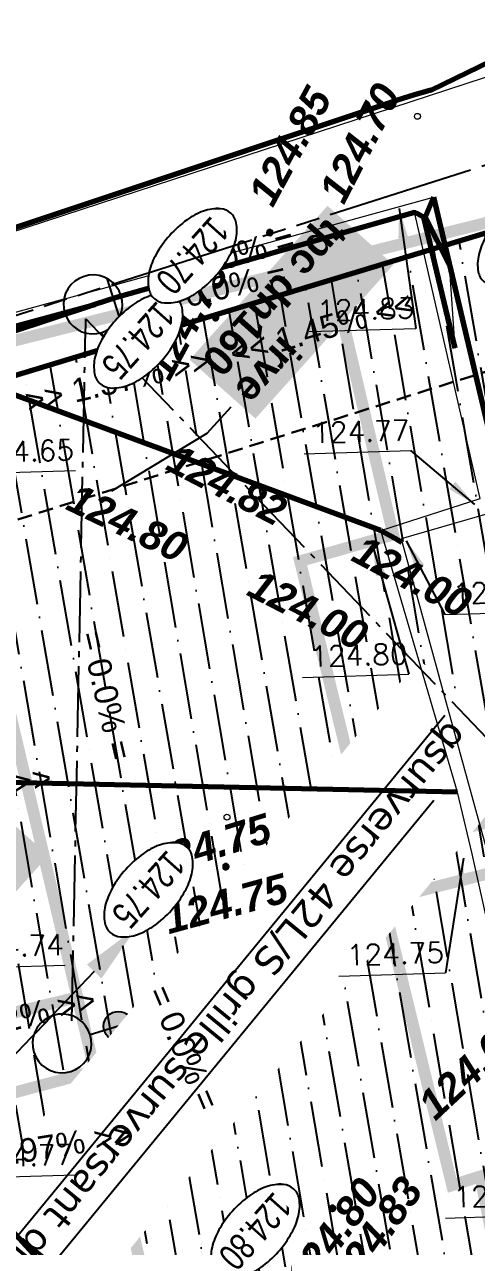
# Model space of a CAD drawing. Header units: metres. Extents: x -2858 to 512, y -1995 to 1252.
# Drawn here: x -1173.79 to -1166.12, y -894.02 to -873.25 of the extents above; entities that cross this region are included whole.
import ezdxf
from ezdxf import colors
from ezdxf.entities.mleader import LeaderData, LeaderLine
from ezdxf.enums import TextEntityAlignment as Align
from ezdxf.lldxf.tags import DXFTag
from ezdxf.math import Vec2, Vec3

# ---------------------------------------------------------------- set-up
doc = ezdxf.new("R2010")
doc.units = ezdxf.units.M
doc.header["$PDMODE"] = 33
doc.header["$PDSIZE"] = 0.1
for name, pattern in [('AEP-2', [3.9, 2.5, -0.2, 0.4, -0.2, 0.4, -0.2]), ('CACHE', [0.375, 0.25, -0.125]), ('ECL-1', [1.51, 1.2, -0.155, 0, -0.155]), ('Grille', [0.8, 0.4, -0.4])]:
    doc.linetypes.add(name, pattern=pattern)
for name, color, linetype in [('&G_05_VU_02', 7, 'Continuous'), ('--ui- Rsx Humides- EP projeté', 150, 'EP proj'), ('--ui- Rsx Humides- EP texte', 5, 'Continuous'), ('04-NIV-COT', 1, 'Continuous'), ('05.2-EP-TXT', 5, 'Continuous'), ('07-AEP-RES', 94, 'AEP-2'), ('10-ECL-LUM', 32, 'Continuous'), ('10-ECL-TPC63x1', 32, 'ECL-1'), ('11-TEL-TXT', 6, 'Continuous')]:
    doc.layers.add(name, color=color, linetype=linetype)
for name, color, linetype, lineweight, true_color in [('03-HCH-15x30-0 à 10cm', 7, 'Continuous', 0, 0xb3ffff), ('03-HCH-15x40-10cm', 7, 'Continuous', 0, 0xb196e4), ('Surface Projet - Textes - Altitudes', 7, 'Continuous', 0, 0x333399), ('Surface PROJET VOIRIE - Cotations - Cotation Points', 7, 'Continuous', 0, 0xc02000), ('Surface PROJET VOIRIE - Entrées en terre talus', 5, 'Continuous', 0, 0x0000ff), ("Surface PROJET VOIRIE - Réseaux d'écoulement", 7, 'Ligne écoulement', 70, 0x33cccc), ('Surface PROJET VOIRIE - Surfaces projet', 7, 'Continuous', 0, 0x333399), ('Surface PROJET VOIRIE - Textes - Altitudes', 7, 'Continuous', 0, 0x333399), ('Surface PROJET VOIRIE - Textes - Pente des côtés', 7, 'Continuous', 0, 0x333399), ('TERRAIN APRES TERR BAT - Points', 7, 'Continuous', 0, 0x808000)]:
    doc.layers.add(name, color=color, linetype=linetype, lineweight=lineweight, true_color=true_color)
doc.layers.add('04-NIV-MSQ', color=255, linetype='Continuous', lineweight=0)
doc.layers.add('11-TEL-PVC28X2', color=6, linetype='CACHE', lineweight=30)
doc.styles.add('Altitude Surfaces projet', font='arialbi.ttf', dxfattribs={"height": 0.5})
doc.styles.add('ARIAL', font='arial.ttf')
doc.styles.add('ARIAL GRAS', font='arialbd.ttf')
doc.styles.add('Cotation', font='romans.shx')
doc.styles.add('CoteHor.3', font='arial.ttf', dxfattribs={"height": 0.0017})
doc.styles.add('Mensura_Standard', font='arial.ttf', dxfattribs={"height": 1})
doc.styles.add('Pente Surfaces projet', font='arial.ttf', dxfattribs={"height": 0.4})
doc.styles.get("Standard").update_dxf_attribs({"font": 'arial.ttf'})
tags = doc.linetypes.add('EP proj', pattern='A,0.3,-0.1,0.1,-0.1,0.3,-0.2,["EP",Standard,S=0.1,R=0,X=-0.1,Y=-0.05],-0.25', length=1.35).pattern_tags.tags
tags[14] = DXFTag(74, 10)
tags = doc.linetypes.add('Ligne écoulement', pattern='A,5,[">",Mensura_Standard,S=2,R=0,X=0,Y=-1],0', length=5).pattern_tags.tags
tags[13:14] = [DXFTag(74, 4), DXFTag(75, 0), DXFTag(340, '0'), DXFTag(46, 0.0), DXFTag(50, 0.0), DXFTag(44, 0.0), DXFTag(45, 0.0)]
doc.dimstyles.get("Standard").update_dxf_attribs({"dimtxt": 0.18, "dimasz": 0.18, "dimexe": 0.18, "dimexo": 0.0625, "dimgap": 0.09, "dimtad": 0, "dimtih": 1, "dimtoh": 1, "dimdec": 4, "dimzin": 0, "dimdsep": 46, "dimtxsty": 'Standard', "dimcen": 0.09, "dimadec": 0, "dimazin": 0, "dimtfac": 1, "dimtdec": 4, "dimtofl": 0, "dimtmove": 0, "dimatfit": 3, "dimfxl": 1, "dimtolj": 1, "dimtzin": 0, "dimarcsym": 0})

# ---------------------------------------------------------------- blocks, each defined once
blk = doc.blocks.new('ECL-LUM1')
at = {"true_color": 0xf8991e}
h = blk.add_hatch(color=30, dxfattribs=at)
h.dxf.hatch_style = 1
edge = h.paths.add_edge_path()
edge.add_arc((0, 0), 0.125, 0, 360)
at = {"color": 30, "true_color": 0xf8991e}
blk.add_circle((0, 0), 0.125, dxfattribs=at)
at = {"color": 30, "lineweight": 0, "true_color": 0xf8991e}
blk.add_wipeout([(0, 0.75), (-0.043, 0.746), (-0.086, 0.735), (-0.125, 0.717), (-0.161, 0.692), (-0.192, 0.661), (-0.217, 0.625), (-0.235, 0.586), (-0.246, 0.543), (-0.25, 0.5), (-0.246, 0.457), (-0.235, 0.414), (-0.217, 0.375), (-0.192, 0.339), (-0.161, 0.308), (-0.125, 0.283), (-0.086, 0.265), (-0.043, 0.254), (0, 0.25), (0.043, 0.254), (0.086, 0.265), (0.125, 0.283), (0.161, 0.308), (0.192, 0.339), (0.217, 0.375), (0.235, 0.414), (0.246, 0.457), (0.25, 0.5), (0.246, 0.543), (0.235, 0.586), (0.217, 0.625), (0.192, 0.661), (0.161, 0.692), (0.125, 0.717), (0.086, 0.735), (0.043, 0.746)], dxfattribs=at)
at = {"layer": '&G_05_VU_02'}
h = blk.add_hatch(dxfattribs=at)
h.set_pattern_fill('ANGLE', color=256)
h.set_pattern_definition([(0, (0, 0), (0, 6.985), [5.08, -1.905]), (90, (0, 0), (-6.985, 4e-16), [5.08, -1.905])])
h.paths.add_polyline_path([(0, 0.75), (-0.043, 0.746), (-0.086, 0.735), (-0.125, 0.717), (-0.161, 0.692), (-0.192, 0.661), (-0.217, 0.625), (-0.235, 0.586), (-0.246, 0.543), (-0.25, 0.5), (-0.246, 0.457), (-0.235, 0.414), (-0.217, 0.375), (-0.192, 0.339), (-0.161, 0.308), (-0.125, 0.283), (-0.086, 0.265), (-0.043, 0.254), (0, 0.25), (0.043, 0.254), (0.086, 0.265), (0.125, 0.283), (0.161, 0.308), (0.192, 0.339), (0.217, 0.375), (0.235, 0.414), (0.246, 0.457), (0.25, 0.5), (0.246, 0.543), (0.235, 0.586), (0.217, 0.625), (0.192, 0.661), (0.161, 0.692), (0.125, 0.717), (0.086, 0.735), (0.043, 0.746)])
at = {"color": 30, "true_color": 0xf8991e, "flags": 128}
blk.add_lwpolyline([(0, 0.75), (-0.043, 0.746), (-0.086, 0.735), (-0.125, 0.717), (-0.161, 0.692), (-0.192, 0.661), (-0.217, 0.625), (-0.235, 0.586), (-0.246, 0.543), (-0.25, 0.5), (-0.246, 0.457), (-0.235, 0.414), (-0.217, 0.375), (-0.192, 0.339), (-0.161, 0.308), (-0.125, 0.283), (-0.086, 0.265), (-0.043, 0.254), (0, 0.25), (0.043, 0.254), (0.086, 0.265), (0.125, 0.283), (0.161, 0.308), (0.192, 0.339), (0.217, 0.375), (0.235, 0.414), (0.246, 0.457), (0.25, 0.5), (0.246, 0.543), (0.235, 0.586), (0.217, 0.625), (0.192, 0.661), (0.161, 0.692), (0.125, 0.717), (0.086, 0.735), (0.043, 0.746)], close=True, dxfattribs=at)
blk.add_lwpolyline([(0, 0), (0, 0.25)], dxfattribs=at)
blk = doc.blocks.new('NIV-HG')
h = blk.add_hatch(color=256)
edge = h.paths.add_edge_path()
edge.add_arc((0.1, -0.1), 0.0187, 180, 360)
edge.add_arc((0.1, -0.1), 0.0187, 0, 180)
blk.add_lwpolyline([(0.0812, -0.1, 1), (0.1187, -0.1, 1)], format="xyb", close=True)
at = {"layer": '04-NIV-MSQ', "flags": 128}
blk.add_lwpolyline([(0.175, -0.375), (0.1811, -0.3387), (0.1985, -0.3063), (0.2379, -0.2654), (0.2848, -0.2336), (0.3404, -0.2087), (0.3988, -0.1915), (0.4739, -0.1791), (0.55, -0.175), (0.6261, -0.1791), (0.7012, -0.1915), (0.7596, -0.2087), (0.8152, -0.2336), (0.8621, -0.2654), (0.9015, -0.3063), (0.9189, -0.3387), (0.925, -0.375), (0.9189, -0.4113), (0.9015, -0.4437), (0.8621, -0.4846), (0.8152, -0.5164), (0.7596, -0.5413), (0.7012, -0.5585), (0.6261, -0.5709), (0.55, -0.575), (0.4739, -0.5709), (0.3988, -0.5585), (0.3404, -0.5413), (0.2848, -0.5164), (0.2379, -0.4846), (0.1985, -0.4437), (0.1811, -0.4113)], close=True, dxfattribs=at)
blk.add_wipeout([(0.175, -0.375), (0.1811, -0.3387), (0.1985, -0.3063), (0.2379, -0.2654), (0.2848, -0.2336), (0.3404, -0.2087), (0.3988, -0.1915), (0.4739, -0.1791), (0.55, -0.175), (0.6261, -0.1791), (0.7012, -0.1915), (0.7596, -0.2087), (0.8152, -0.2336), (0.8621, -0.2654), (0.9015, -0.3063), (0.9189, -0.3387), (0.925, -0.375), (0.9189, -0.4113), (0.9015, -0.4437), (0.8621, -0.4846), (0.8152, -0.5164), (0.7596, -0.5413), (0.7012, -0.5585), (0.6261, -0.5709), (0.55, -0.575), (0.4739, -0.5709), (0.3988, -0.5585), (0.3404, -0.5413), (0.2848, -0.5164), (0.2379, -0.4846), (0.1985, -0.4437), (0.1811, -0.4113)]).dxf.layer = '04-NIV-MSQ'
blk.add_lwpolyline([(0.175, -0.375, 0.166601), (0.1985, -0.4437, 0.105514), (0.2848, -0.5164, 0.068239), (0.3988, -0.5585, 0.054409), (0.55, -0.575, 0.054409), (0.7012, -0.5585, 0.068239), (0.8152, -0.5164, 0.105514), (0.9015, -0.4437, 0.166601), (0.925, -0.375, 0.166601), (0.9015, -0.3063, 0.105514), (0.8152, -0.2336, 0.068239), (0.7012, -0.1915, 0.054409), (0.55, -0.175, 0.054409), (0.3988, -0.1915, 0.068239), (0.2848, -0.2336, 0.105514), (0.1985, -0.3063, 0.166601)], format="xyb", close=True)
at = {"style": 'ARIAL', "width": 0.75}
blk.add_attdef('COTE', text='', height=0.175, dxfattribs=at).set_placement((0.55, -0.375), align=Align.MIDDLE_CENTER)
blk = doc.blocks.new('_None')
blk = doc.blocks.new('MENSURA_LEADER51', base_point=(-1122.115, -914.159))
at = {"layer": 'Surface PROJET VOIRIE - Cotations - Cotation Points'}
blk.add_line((-1122.115, -914.159), (-1120.304, -914.159), dxfattribs=at)
at = {"layer": 'Surface PROJET VOIRIE - Cotations - Cotation Points', "style": 'Cotation'}
blk.add_text('124.82', height=0.35, dxfattribs=at).set_placement((-1121.969, -913.634), align=Align.TOP_LEFT)
blk = doc.blocks.new('MENSURA_LEADER52', base_point=(-1123.799, -909.995))
at = {"layer": 'Surface PROJET VOIRIE - Cotations - Cotation Points'}
blk.add_line((-1123.799, -909.995), (-1121.989, -909.995), dxfattribs=at)
at = {"layer": 'Surface PROJET VOIRIE - Cotations - Cotation Points', "style": 'Cotation'}
blk.add_text('124.75', height=0.35, dxfattribs=at).set_placement((-1123.654, -909.47), align=Align.TOP_LEFT)
blk = doc.blocks.new('MENSURA_LEADER53', base_point=(-1124.265, -904.903))
at = {"layer": 'Surface PROJET VOIRIE - Cotations - Cotation Points'}
blk.add_line((-1124.265, -904.903), (-1122.454, -904.903), dxfattribs=at)
at = {"layer": 'Surface PROJET VOIRIE - Cotations - Cotation Points', "style": 'Cotation'}
blk.add_text('124.80', height=0.35, dxfattribs=at).set_placement((-1124.119, -904.378), align=Align.TOP_LEFT)
blk = doc.blocks.new('MENSURA_LEADER54', base_point=(-1124.118, -901.106))
at = {"layer": 'Surface PROJET VOIRIE - Cotations - Cotation Points'}
blk.add_line((-1124.118, -901.106), (-1122.308, -901.106), dxfattribs=at)
at = {"layer": 'Surface PROJET VOIRIE - Cotations - Cotation Points', "style": 'Cotation'}
blk.add_text('124.77', height=0.35, dxfattribs=at).set_placement((-1123.972, -900.581), align=Align.TOP_LEFT)
blk = doc.blocks.new('MENSURA_LEADER55', base_point=(-1123.972, -899.032))
at = {"layer": 'Surface PROJET VOIRIE - Cotations - Cotation Points'}
blk.add_line((-1123.972, -899.032), (-1122.162, -899.032), dxfattribs=at)
at = {"layer": 'Surface PROJET VOIRIE - Cotations - Cotation Points', "style": 'Cotation'}
blk.add_text('124.83', height=0.35, dxfattribs=at).set_placement((-1123.826, -898.507), align=Align.TOP_LEFT)
blk = doc.blocks.new('MENSURA_LEADER56', base_point=(-1129.821, -901.269))
at = {"layer": 'Surface PROJET VOIRIE - Cotations - Cotation Points'}
blk.add_line((-1129.821, -901.269), (-1128.01, -901.269), dxfattribs=at)
at = {"layer": 'Surface PROJET VOIRIE - Cotations - Cotation Points', "style": 'Cotation'}
blk.add_text('124.65', height=0.35, dxfattribs=at).set_placement((-1129.675, -900.744), align=Align.TOP_LEFT)
blk = doc.blocks.new('MENSURA_LEADER62', base_point=(-1130.247, -909.669))
at = {"layer": 'Surface PROJET VOIRIE - Cotations - Cotation Points'}
blk.add_line((-1130.247, -909.669), (-1128.436, -909.669), dxfattribs=at)
at = {"layer": 'Surface PROJET VOIRIE - Cotations - Cotation Points', "style": 'Cotation'}
blk.add_text('124.74', height=0.35, dxfattribs=at).set_placement((-1130.101, -909.144), align=Align.TOP_LEFT)
blk = doc.blocks.new('MENSURA_LEADER63', base_point=(-1130.195, -913.235))
at = {"layer": 'Surface PROJET VOIRIE - Cotations - Cotation Points'}
blk.add_line((-1130.195, -913.235), (-1128.384, -913.235), dxfattribs=at)
at = {"layer": 'Surface PROJET VOIRIE - Cotations - Cotation Points', "style": 'Cotation'}
blk.add_text('124.77', height=0.35, dxfattribs=at).set_placement((-1130.049, -912.71), align=Align.TOP_LEFT)
blk = doc.blocks.new('MENSURA_LEADER210', base_point=(-1121.817, -903.908))
at = {"layer": 'Surface PROJET VOIRIE - Cotations - Cotation Points'}
blk.add_line((-1121.817, -903.908), (-1120.006, -903.908), dxfattribs=at)
at = {"layer": 'Surface PROJET VOIRIE - Cotations - Cotation Points', "style": 'Cotation'}
blk.add_text('124.00', height=0.35, dxfattribs=at).set_placement((-1121.671, -903.383), align=Align.TOP_LEFT)
blk = doc.blocks.new('PENTE')
at = {"layer": 'Surface PROJET VOIRIE - Textes - Pente des côtés', "color": 24, "true_color": 0x993300, "style": 'Pente Surfaces projet'}
for s, rotation, p in [('= 0.0% =', 69.2987, (3025.551, -605.313)), ('>> 1.97% >>', 145.3762, (3028.513, -605.78)), ('>> 2.12% >>', 149.7973, (3027.453, -607.76)), ('= 0.0% =', 59.2981, (3022.368, -610.554)), ('>> 2.06% >>', 145.1432, (3025.32, -611.112)), ('<< 1.45% <<', 152.3148, (3015.424, -612.549)), ('>> 1.37% >>', 149.3876, (3018.54, -614.29))]:
    blk.add_text(s, height=0.4, rotation=rotation, dxfattribs=at).set_placement(p, align=Align.MIDDLE_CENTER)
at = {"layer": 'Surface PROJET VOIRIE - Textes - Pente des côtés', "color": 96, "true_color": 0x008000, "style": 'Pente Surfaces projet'}
for rotation, p in [(149.4249, (3016.17, -614.221)), (152.1667, (3015.694, -614.509))]:
    blk.add_text('= 0.0% =', height=0.4, rotation=rotation, dxfattribs=at).set_placement(p, align=Align.MIDDLE_CENTER)
blk = doc.blocks.new('ALTI')
at = {"layer": 'Surface PROJET VOIRIE - Textes - Altitudes', "color": 24, "true_color": 0x993300, "style": 'Altitude Surfaces projet'}
for s, rotation, p in [('124.83', 186.3211, (3553.821, -889.363)), ('124.80', 185.4612, (3554.323, -889.911)), ('124.75', 147.0847, (3551.183, -895.698)), ('124.75', 148.9622, (3550.65, -896.536)), ('124.82', 104.406, (3545.236, -900.883)), ('124.80', 106.0794, (3546.873, -901.702)), ('124.75', 193.3694, (3544.381, -901.981))]:
    blk.add_text(s, height=0.5, rotation=rotation, dxfattribs=at).set_placement(p, align=Align.MIDDLE_LEFT)
at = {"layer": 'Surface PROJET VOIRIE - Textes - Altitudes', "color": 96, "true_color": 0x008000, "style": 'Altitude Surfaces projet'}
for s, rotation, p in [('124.00', 174.9369, (3550.649, -890.242)), ('124.00', 103.79, (3544.287, -897.502)), ('124.00', 104.8187, (3545.908, -898.435)), ('124.70', 194.5293, (3540.172, -901.777)), ('124.85', 193.3809, (3541.008, -902.645))]:
    blk.add_text(s, height=0.5, rotation=rotation, dxfattribs=at).set_placement(p, align=Align.MIDDLE_LEFT)
blk = doc.blocks.new('ASSAI')
at = {"layer": 'Surface PROJET VOIRIE - Entrées en terre talus', "flags": 128}
blk.add_lwpolyline([(1249.707, -343.716), (1247.91, -346.844), (1243.957, -353.786), (1243.63, -354.366), (1243.376, -354.847), (1241.74, -357.916), (1241.74, -357.916), (1241.671, -357.973), (1241.581, -357.963), (1239.805, -356.94), (1233.044, -352.969), (1231.026, -351.792), (1224.031, -347.793), (1223.702, -347.6), (1223.444, -347.441), (1222.175, -346.921)], dxfattribs=at)
for points in [[(1225.442, -345.224), (1225.113, -346.074), (1225.113, -346.074), (1225.133, -346.087), (1226.437, -344.204)], [(1238.058, -354.414), (1235.675, -352.787), (1234.942, -352.282), (1232.738, -350.92), (1232.597, -350.832), (1232.167, -350.579), (1229.964, -349.261), (1232.103, -350.647), (1232.76, -351.064)]]:
    blk.add_lwpolyline(points, close=True, dxfattribs=at)
at = {"layer": "Surface PROJET VOIRIE - Réseaux d'écoulement", "flags": 128}
for points in [[(1243.425, -330.339), (1243.376, -330.423), (1243.372, -330.428), (1243.365, -330.441), (1243.564, -330.564), (1242.426, -341.812), (1242.395, -342.118)], [(1232.032, -339.146), (1239.098, -347.385)], [(1224.768, -346.191), (1225.978, -344.454), (1227.722, -341.95), (1227.872, -341.735)], [(1229.585, -343.082), (1229.511, -342.758), (1229.494, -342.682)], [(1229.585, -343.082), (1232.624, -350.787)], [(1226.437, -344.204), (1225.133, -346.087)], [(1225.442, -345.224), (1225.978, -344.454)], [(1225.442, -345.224), (1225.113, -346.074)], [(1223.444, -347.441), (1222.175, -346.921), (1220.842, -346.206)], [(1224.768, -346.191), (1225.113, -346.074)], [(1225.18, -346.258), (1225.17, -346.248), (1225.161, -346.225), (1225.133, -346.087), (1225.113, -346.074)], [(1225.113, -346.074), (1225.113, -346.074)], [(1225.113, -346.074), (1225.113, -346.074)], [(1225.18, -346.258), (1225.18, -346.258), (1228.431, -348.306), (1229.63, -349.067), (1229.965, -349.26), (1232.624, -350.787)], [(1223.444, -347.441), (1223.702, -347.6), (1224.031, -347.793)], [(1231.026, -351.792), (1224.031, -347.793)], [(1229.617, -349.088), (1229.63, -349.067)], [(1232.103, -350.647), (1229.964, -349.261), (1229.965, -349.26)]]:
    blk.add_lwpolyline(points, dxfattribs=at)
at = {"layer": 'Surface PROJET VOIRIE - Surfaces projet', "flags": 128}
for points in [[(1239.049, -327.756), (1235.064, -333.686), (1235.542, -334.214), (1232.643, -338.26), (1232.032, -339.146), (1229.585, -343.082), (1228.054, -342.185), (1225.189, -346.245), (1229.63, -349.067), (1232.624, -350.787), (1235.69, -352.764), (1239.726, -355.375), (1242.218, -351.263), (1238.203, -348.768), (1239.098, -347.385), (1242.964, -350.304), (1245.715, -346.216), (1241.731, -343.688), (1242.395, -342.118), (1246.459, -345.16), (1250.973, -338.254)], [(1233.037, -325.081), (1228.638, -330.412), (1230.743, -332.173), (1221.001, -345.93), (1241.64, -357.86), (1254.135, -335.771)], [(1250.571, -339.727), (1246.713, -345.176), (1239.638, -355.763), (1224.768, -346.191), (1227.872, -341.735), (1229.464, -342.728), (1234.883, -334.319), (1234.547, -333.301), (1239.024, -326.936)]]:
    blk.add_lwpolyline(points, dxfattribs=at)
at = {"layer": 'TERRAIN APRES TERR BAT - Points'}
for p in [(1234.957, -341.777), (1223.928, -347.312)]:
    blk.add_point(p, dxfattribs=at)
at = {"layer": 'Surface PROJET VOIRIE - Cotations - Cotation Points', "rotation": 133.5650505867652}
for name, p in [('MENSURA_LEADER51', (1237.56, -334.469)), ('MENSURA_LEADER52', (1235.703, -338.56)), ('MENSURA_LEADER63', (1242.459, -340.961)), ('MENSURA_LEADER210', (1229.926, -341.319)), ('MENSURA_LEADER53', (1232.335, -342.407)), ('MENSURA_LEADER62', (1239.91, -343.456)), ('MENSURA_LEADER54', (1229.482, -344.917)), ('MENSURA_LEADER55', (1227.879, -346.241)), ('MENSURA_LEADER56', (1233.531, -348.937))]:
    blk.add_blockref(name, p, dxfattribs=at)
at = {"layer": 'Surface PROJET VOIRIE - Textes - Altitudes', "color": 24, "true_color": 0x993300, "style": 'CoteHor.3'}
for s, rotation, p in [('124.75', 144.8893, (1232.652, -338.266)), ('124.75', 146.7668, (1232.041, -339.152)), ('124.80', 103.8839, (1229.588, -343.092)), ('124.75', 191.1739, (1225.199, -346.243)), ('124.70', 58.8401, (1229.632, -349.065))]:
    blk.add_text(s, height=0.0017, rotation=rotation, dxfattribs=at).set_placement(p, align=Align.MIDDLE_LEFT)
at = {"layer": 'Surface PROJET VOIRIE - Textes - Altitudes', "color": 96, "true_color": 0x008000, "style": 'CoteHor.3'}
for s, rotation, p in [('124.00', 102.6233, (1229.463, -342.725)), ('124.85', 191.1855, (1224.765, -346.192))]:
    blk.add_text(s, height=0.0017, rotation=rotation, dxfattribs=at).set_placement(p, align=Align.MIDDLE_LEFT)
at = {"layer": 'Surface PROJET VOIRIE - Textes - Altitudes', "color": 105, "true_color": 0x339966, "style": 'CoteHor.3'}
for s, p in [('124.68', (1226.438, -344.204)), ('124.67', (1225.443, -345.223)), ('124.66', (1225.113, -346.074)), ('124.66', (1225.113, -346.074)), ('124.66', (1225.133, -346.087)), ('124.64', (1223.444, -347.44)), ('124.64', (1223.702, -347.6)), ('124.64', (1224.031, -347.793)), ('124.70', (1229.964, -349.261))]:
    blk.add_text(s, height=0.0017, rotation=133.5651, dxfattribs=at).set_placement(p, align=Align.TOP_LEFT)
at = {"layer": 'Surface PROJET VOIRIE - Cotations - Cotation Points', "linetype": 'Continuous', "lineweight": 0}
for points in [[(1232.798, -338.322), (1234.455, -337.248)], [(1229.877, -343.002), (1231.087, -341.095)], [(1229.427, -342.643), (1229.926, -341.319)], [(1228.191, -342.188), (1228.234, -343.605)], [(1225.302, -346.497), (1226.631, -344.929)]]:
    blk.add_leader(points, dimstyle='Standard', override={"dimasz": 0.5}, dxfattribs=at)

msp = doc.modelspace()

# ---------------------------------------------------------------- linework, layer by layer
at = {"layer": '03-HCH-15x40-10cm', "const_width": 0.2, "flags": 128}
msp.add_lwpolyline([(-1163.017, -886.072), (-1167.88, -887.3), (-1167.653, -888.119), (-1162.744, -886.872)], dxfattribs=at)

# ---------------------------------------------------------------- block references
at = {"layer": '10-ECL-LUM', "color": 254, "true_color": 0xffffc1}
for p, xscale, yscale, zscale, rotation in [((-1172.329, -878.96), 2, 2, 2, 17.61849330969797), ((-1172.2, -890.273), 1.999999999999999, 1.999999999999999, 1.999999999999999, 107.1025665816968)]:
    msp.add_blockref('ECL-LUM1', p, dxfattribs=dict(at, xscale=xscale, yscale=yscale, zscale=zscale, rotation=rotation))

# ---------------------------------------------------------------- next in the draw order: hatches: boundary and pattern name
at = {"layer": '--ui- Rsx Humides- EP projeté', "linetype": 'Grille'}
h = msp.add_hatch(dxfattribs=at)
h.set_pattern_fill('ANSI36', color=5, scale=3.6, angle=-125.2778, style=0)
h.set_pattern_definition([(279.72224, (-2685.8629, 1374.908), (0.57652377, -0.70019754), [1.125, -0.225, 0, -0.225])])
h.paths.add_polyline_path([(-1180.42, -881.175), (-1165.589, -876.68), (-1161.799, -891.828), (-1160.391, -898.237), (-1160.475, -897.851), (-1160.125, -898.997), (-1170.133, -902.138), (-1170.678, -899.831), (-1175.17, -900.902)])

# ---------------------------------------------------------------- next in the draw order: linework, layer by layer
at = {"layer": '--ui- Rsx Humides- EP projeté', "color": 5, "linetype": 'EP proj', "const_width": 0.09}
msp.add_lwpolyline([(-1180.42, -881.175), (-1165.589, -876.68), (-1161.799, -891.828), (-1160.391, -898.237), (-1160.475, -897.851), (-1160.125, -898.997), (-1170.133, -902.138), (-1170.678, -899.831), (-1175.17, -900.902)], close=True, dxfattribs=at)
at = {"layer": '03-HCH-15x30-0 à 10cm', "const_width": 0.2, "flags": 128}
msp.add_lwpolyline([(-1175.33, -879.498), (-1170.541, -899.738)], dxfattribs=at)
at = {"layer": '03-HCH-15x40-10cm', "const_width": 0.2, "flags": 128}
for points in [[(-1174.402, -883.801), (-1179.088, -884.88), (-1180.226, -880.788), (-1175.484, -879.638), (-1175.64, -879.042), (-1163.761, -876.072), (-1162.608, -880.868), (-1164.13, -881.253), (-1161.833, -891.806), (-1161.399, -891.729), (-1159.691, -898.837), (-1164.456, -900.115), (-1163.72, -900.968), (-1155.651, -899.23)], [(-1174.071, -885.027), (-1179.004, -886.342), (-1177.714, -890.945), (-1172.926, -889.79)], [(-1172.682, -891.058), (-1177.614, -892.374), (-1175.539, -900.233), (-1172.975, -899.665), (-1172.463, -901.802)]]:
    msp.add_lwpolyline(points, dxfattribs=at)

# ---------------------------------------------------------------- next in the draw order: block references
at = {"layer": '04-NIV-COT', "xscale": 2.600000000000001, "yscale": 2.600000000000001, "zscale": 2.600000000000001, "rotation": 228.1617603435354}
msp.add_blockref('NIV-HG', (-1168.195, -893.347), dxfattribs=at).add_auto_attribs({'COTE': '124.80'})

# ---------------------------------------------------------------- next in the draw order: leaders
at = {"layer": '--ui- Rsx Humides- EP texte', "color": 5, "linetype": 'ByBlock', "ltscale": 2}
ml = msp.add_multileader_mtext('Standard', dxfattribs=at)
ml.set_content('{\\fVerdana|b0|i0|c0|p34;\\LBassin de rétention type infiltration ballast\\l hyp 20ANS\\PVolume utile =152m3 V réel:456m3 surface au sol 347m²\\PSOIT HT REMPLISSAGE 1,31ml}', color=5)
ml.set_leader_properties()
ml.build(insert=Vec2(0, 0))
ml.multileader.update_dxf_attribs({"has_text_frame": 1, "text_right_attachment_type": 6, "dogleg_length": 0.36, "arrow_head_size": 1.04})
ctx = ml.context
ctx.base_point, ctx.char_height, ctx.arrow_head_size, ctx.landing_gap_size, ctx.plane_origin, ctx.plane_x_axis, ctx.plane_y_axis = Vec3(-1179.242, -896.317), 0.48, 1.04, 0.32, Vec3(-1194.925, -921.981), Vec3(-0.634365, -0.773033), Vec3(0.773033, -0.634365)
ctx.right_attachment = 6
notes = []
notes.append((ctx, [(0, (1, 1, 0), (-1179.014, -896.039), (-0.634365, -0.773033), 0.36, [(0, [(-1171.891, -888.593)], 0, [])])]))
ctx.mtext.insert, ctx.mtext.text_direction, ctx.mtext.rotation, ctx.mtext.flow_direction = Vec3(-1179.213, -896.755), Vec3(-0.634365, -0.773033), 0.043028, 5
ctx.mtext.has_bg_fill, ctx.mtext.bg_color, ctx.mtext.bg_scale_factor, ctx.mtext.bg_transparency, ctx.mtext.use_window_bg_color = 1, -1027028792, 1.5, 0, 1
for ctx, leaders in notes:
    for number, flags, end, landing, length, lines in leaders:
        leader = LeaderData()
        leader.index, (leader.has_last_leader_line, leader.has_dogleg_vector, leader.attachment_direction) = number, flags
        leader.last_leader_point, leader.dogleg_vector, leader.dogleg_length = Vec3(end), Vec3(landing), length
        for number, points, colour, breaks in lines:
            line = LeaderLine()
            line.index, line.vertices, line.color, line.breaks = number, Vec3.list(points), colors.encode_raw_color(colour), breaks
            leader.lines.append(line)
        ctx.leaders.append(leader)

# ---------------------------------------------------------------- next in the draw order: linework, layer by layer
at = {"layer": '03-HCH-15x30-0 à 10cm', "const_width": 0.2, "flags": 128}
msp.add_lwpolyline([(-1168.6, -877.395), (-1167.533, -881.919), (-1169.115, -882.37), (-1166.534, -892.977), (-1166.057, -892.826), (-1164.634, -899.993)], dxfattribs=at)
at = {"layer": '11-TEL-PVC28X2', "color": 255, "flags": 128}
msp.add_lwpolyline([(-1162.942, -878.195), (-1180.154, -883.637), (-1175.994, -900.056)], dxfattribs=at)

# ---------------------------------------------------------------- next in the draw order: leaders
at = {"layer": '--ui- Rsx Humides- EP texte', "linetype": 'ByBlock', "ltscale": 2}
ml = msp.add_multileader_mtext('Standard', dxfattribs=at)
ml.set_content('{\\fVerdana|b0|i0|c0|p34;\\Louvrage de survers\\Pqsurverse 42L/S grille surversant directement dans la \\Pparcelle}', color=256)
ml.set_leader_properties()
ml.build(insert=Vec2(0, 0))
ml.multileader.update_dxf_attribs({"has_text_frame": 1, "text_right_attachment_type": 6, "dogleg_length": 0.36, "arrow_head_size": 1.04})
ctx = ml.context
ctx.base_point, ctx.char_height, ctx.arrow_head_size, ctx.landing_gap_size, ctx.plane_origin, ctx.plane_x_axis, ctx.plane_y_axis = Vec3(-1165.571, -885.362), 0.48, 1.04, 0.32, Vec3(-1163.536, -899.89), Vec3(-0.634365, -0.773033), Vec3(0.773033, -0.634365)
ctx.right_attachment, ctx.text_align_type = 6, 2
notes = []
notes.append((ctx, [(1, (1, 1, 0), (-1177.734, -899.7), (0.634365, 0.773033), 0.36, [(0, [(-1175.53, -900.648)], 0, [])])]))
ctx.mtext.insert, ctx.mtext.text_direction, ctx.mtext.rotation, ctx.mtext.alignment, ctx.mtext.flow_direction = Vec3(-1176.829, -899.563), Vec3(-0.634365, -0.773033), 0.043028, 3, 5
ctx.mtext.has_bg_fill, ctx.mtext.bg_color, ctx.mtext.bg_scale_factor, ctx.mtext.bg_transparency, ctx.mtext.use_window_bg_color = 1, -1027028792, 1.5, 0, 1
at = {"layer": '11-TEL-TXT'}
ml = msp.add_multileader_mtext('Standard', dxfattribs=at)
ml.set_content('irve\\Ptpc dn160', color=256, style='ARIAL GRAS')
ml.set_leader_properties()
ml.set_arrow_properties(name='NONE')
ml.build(insert=Vec2(0, 0))
ml.multileader.update_dxf_attribs({"arrow_head_size": 0.5, "scale": 0.125})
ctx = ml.context
ctx.base_point, ctx.scale, ctx.char_height, ctx.arrow_head_size, ctx.landing_gap_size, ctx.plane_origin, ctx.plane_x_axis, ctx.plane_y_axis = Vec3(-1167.808, -876.977), 0.125, 0.5, 0.5, 0.25, Vec3(-1162.752, -869.95), Vec3(-0.66703, -0.745031), Vec3(0.745031, -0.66703)
ctx.text_align_type = 2
notes.append((ctx, [(0, (1, 1, 0), (-1170.69, -880.196), (0.66703, 0.745031), 0.605, [(0, [(-1172.313, -881.175)], 0, [])])]))
ctx.mtext.insert, ctx.mtext.text_direction, ctx.mtext.alignment, ctx.mtext.line_spacing_factor, ctx.mtext.flow_direction = Vec3(-1169.882, -879.771), Vec3(-0.66703, -0.745031), 3, 0.9, 5
ctx.mtext.has_bg_fill, ctx.mtext.bg_color, ctx.mtext.bg_scale_factor, ctx.mtext.bg_transparency, ctx.mtext.use_window_bg_color = 1, -1023410125, 1.25, 0, 0
for ctx, leaders in notes:
    for number, flags, end, landing, length, lines in leaders:
        leader = LeaderData()
        leader.index, (leader.has_last_leader_line, leader.has_dogleg_vector, leader.attachment_direction) = number, flags
        leader.last_leader_point, leader.dogleg_vector, leader.dogleg_length = Vec3(end), Vec3(landing), length
        for number, points, colour, breaks in lines:
            line = LeaderLine()
            line.index, line.vertices, line.color, line.breaks = number, Vec3.list(points), colors.encode_raw_color(colour), breaks
            leader.lines.append(line)
        ctx.leaders.append(leader)

# ---------------------------------------------------------------- next in the draw order: linework, layer by layer
at = {"layer": '10-ECL-TPC63x1', "color": 9, "true_color": 0xd19cc7, "flags": 128}
msp.add_lwpolyline([(-1172.988, -890.184), (-1172.754, -878.252), (-1160.936, -890.621), (-1156.24, -906.565)], dxfattribs=at)

# ---------------------------------------------------------------- next in the draw order: leaders
at = {"layer": '11-TEL-TXT'}
ml = msp.add_multileader_mtext('Standard', dxfattribs=at)
ml.set_content('irve\\Ptpc dn160', color=256, style='ARIAL GRAS')
ml.set_leader_properties()
ml.set_arrow_properties(name='NONE')
ml.build(insert=Vec2(0, 0))
ml.multileader.update_dxf_attribs({"arrow_head_size": 0.5, "scale": 0.125})
ctx = ml.context
ctx.base_point, ctx.scale, ctx.char_height, ctx.arrow_head_size, ctx.landing_gap_size, ctx.plane_origin, ctx.plane_x_axis, ctx.plane_y_axis = Vec3(-1173.665, -887.016), 0.125, 0.5, 0.5, 0.25, Vec3(-1168.61, -879.99), Vec3(-0.66703, -0.745031), Vec3(0.745031, -0.66703)
ctx.text_align_type = 2
notes = []
notes.append((ctx, [(0, (1, 1, 0), (-1176.547, -890.236), (0.66703, 0.745031), 0.605, [(0, [(-1178.171, -891.215)], 0, [])])]))
ctx.mtext.insert, ctx.mtext.text_direction, ctx.mtext.alignment, ctx.mtext.line_spacing_factor, ctx.mtext.flow_direction = Vec3(-1175.739, -889.811), Vec3(-0.66703, -0.745031), 3, 0.9, 5
ctx.mtext.has_bg_fill, ctx.mtext.bg_color, ctx.mtext.bg_scale_factor, ctx.mtext.bg_transparency, ctx.mtext.use_window_bg_color = 1, -1023410125, 1.25, 0, 0
for ctx, leaders in notes:
    for number, flags, end, landing, length, lines in leaders:
        leader = LeaderData()
        leader.index, (leader.has_last_leader_line, leader.has_dogleg_vector, leader.attachment_direction) = number, flags
        leader.last_leader_point, leader.dogleg_vector, leader.dogleg_length = Vec3(end), Vec3(landing), length
        for number, points, colour, breaks in lines:
            line = LeaderLine()
            line.index, line.vertices, line.color, line.breaks = number, Vec3.list(points), colors.encode_raw_color(colour), breaks
            leader.lines.append(line)
        ctx.leaders.append(leader)

# ---------------------------------------------------------------- next in the draw order: block references
at = {"layer": '05.2-EP-TXT', "rotation": 228.1617603435354}
msp.add_blockref('ASSAI', (-91.968, -194.614), dxfattribs=at)

# ---------------------------------------------------------------- next in the draw order: block references
at = {"layer": 'Surface Projet - Textes - Altitudes', "rotation": 228.1617603435354}
msp.add_blockref('ALTI', (1864.659, 1159.814), dxfattribs=at)
at = {"layer": 'Surface PROJET VOIRIE - Textes - Pente des côtés', "rotation": 223.6617603435353}
msp.add_blockref('PENTE', (1435.59, 760.299), dxfattribs=at)

# ---------------------------------------------------------------- next in the draw order: block references
at = {"layer": '04-NIV-COT', "xscale": 2.600000000000001, "yscale": 2.600000000000001, "zscale": 2.600000000000001, "rotation": 228.1617603435354}
for p, values in [((-1163.666, -876.476), {'COTE': '124.80'}), ((-1170.181, -878.211), {'COTE': '124.75'}), ((-1170.007, -887.54), {'COTE': '124.75'})]:
    msp.add_blockref('NIV-HG', p, dxfattribs=at).add_auto_attribs(values)

# ---------------------------------------------------------------- next in the draw order: block references
msp.add_blockref('NIV-HG', (-1169.261, -876.766), dxfattribs=at).add_auto_attribs({'COTE': '124.70'})

# ---------------------------------------------------------------- next in the draw order: linework, layer by layer
at = {"layer": '07-AEP-RES', "color": 4, "flags": 128}
msp.add_lwpolyline([(-1158.419, -907.471), (-1161.041, -890.685), (-1159.572, -889.187), (-1161.616, -874.249), (-1177.645, -879.383), (-1180.572, -881.178), (-1180.963, -885.604), (-1175.743, -904.501), (-1200.74, -925.802), (-1203.457, -927.962), (-1197.113, -933.866)], dxfattribs=at)

doc.saveas('drawing.dxf')
